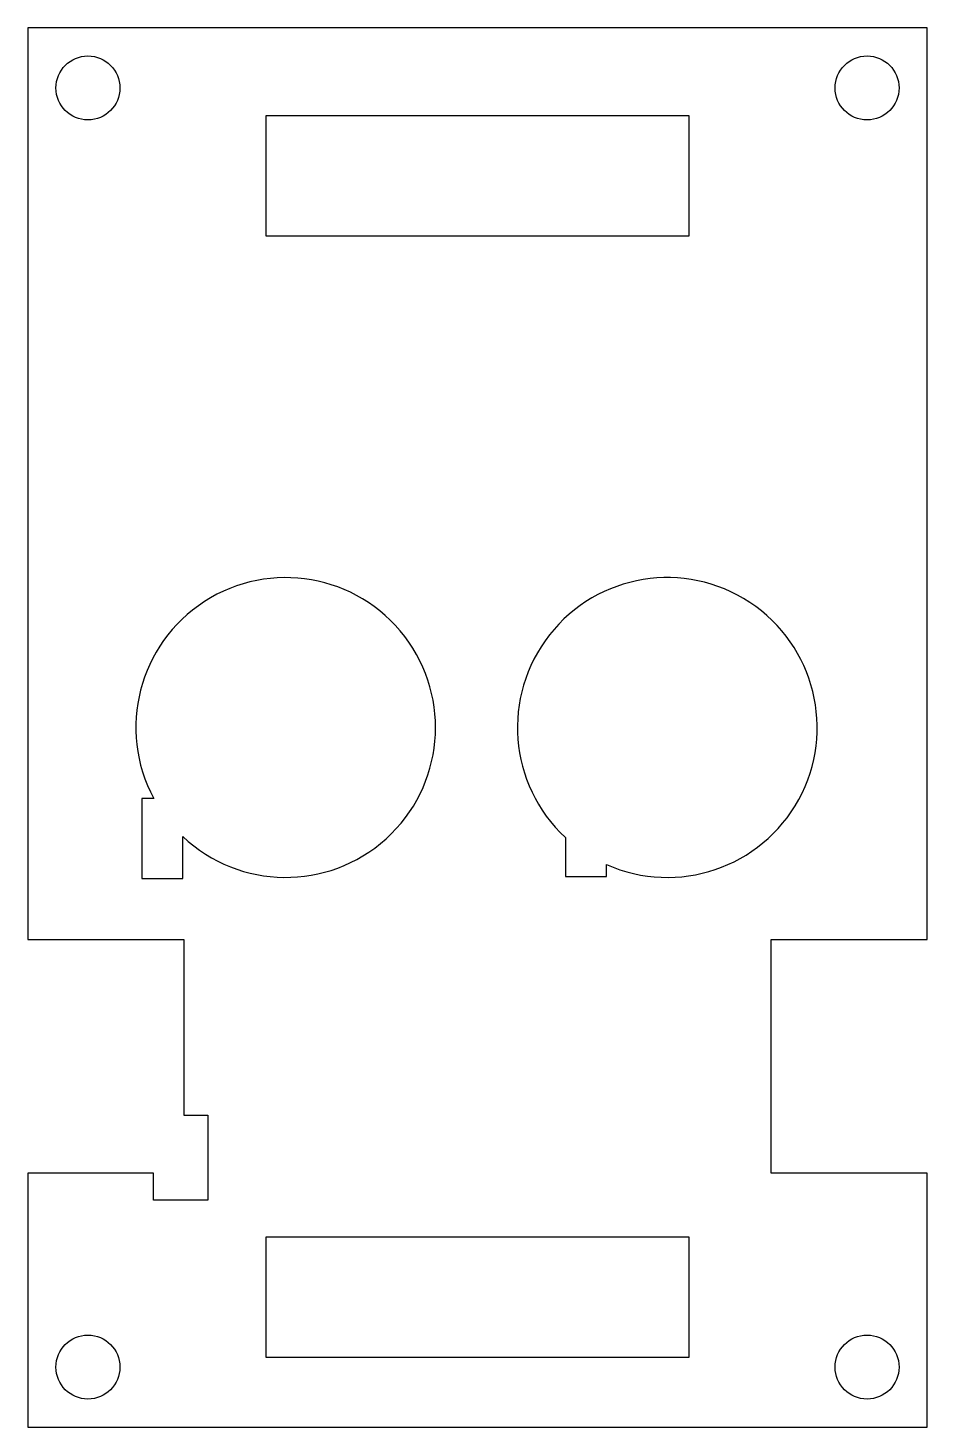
# Model space of a CAD drawing. Extents: x -24.3 to 20.7, y -28 to 42.
import ezdxf

# ---------------------------------------------------------------- set-up
doc = ezdxf.new("R2010")
doc.units = 0
doc.layers.get('0').update_dxf_attribs({"linetype": 'CONTINUOUS'})

msp = doc.modelspace()

# ---------------------------------------------------------------- linework, layer by layer
at = {"color": 7, "linetype": 'CONTINUOUS'}
for p, q in [((20.734, 42.016), (-24.266, 42.016)), ((-24.266, 42.016), (-24.266, -3.584)), ((20.734, -3.584), (20.734, 42.016)), ((8.834, 37.616), (-12.366, 37.616)), ((-12.366, 37.616), (-12.366, 31.616)), ((8.834, 31.616), (8.834, 37.616)), ((-12.366, 31.616), (8.834, 31.616)), ((-17.972, 3.466), (-18.566, 3.466)), ((-18.566, 3.466), (-18.566, -0.534)), ((-16.516, -0.534), (-16.516, 1.564)), ((2.634, 1.517), (2.634, -0.434)), ((4.684, -0.434), (4.684, 0.165)), ((-18.566, -0.534), (-16.516, -0.534)), ((2.634, -0.434), (4.684, -0.434)), ((-24.266, -3.584), (-16.466, -3.584)), ((-16.466, -3.584), (-16.466, -12.384)), ((12.934, -3.584), (20.734, -3.584)), ((12.934, -15.284), (12.934, -3.584)), ((-16.466, -12.384), (-15.266, -12.384)), ((-15.266, -12.384), (-15.266, -16.634)), ((-24.266, -15.284), (-24.266, -27.984)), ((-17.986, -15.284), (-24.266, -15.284)), ((-17.986, -16.634), (-17.986, -15.284)), ((20.734, -15.284), (12.934, -15.284)), ((20.734, -27.984), (20.734, -15.284)), ((-15.266, -16.634), (-17.986, -16.634)), ((8.834, -18.484), (-12.366, -18.484)), ((-12.366, -18.484), (-12.366, -24.484)), ((8.834, -24.484), (8.834, -18.484)), ((-12.366, -24.484), (8.834, -24.484)), ((-24.266, -27.984), (20.734, -27.984))]:
    msp.add_line(p, q, dxfattribs=at)
for centre in [(-21.266, 39.016), (17.734, 39.016), (-21.266, -24.984), (17.734, -24.984)]:
    msp.add_circle(centre, 1.6, dxfattribs=at)
for centre, start, end in [((-11.366, 7.016), 226.63318, 208.25089), ((7.734, 7.016), 246.00439, 227.15636)]:
    msp.add_arc(centre, 7.5, start, end, dxfattribs=at)

doc.saveas('drawing.dxf')
